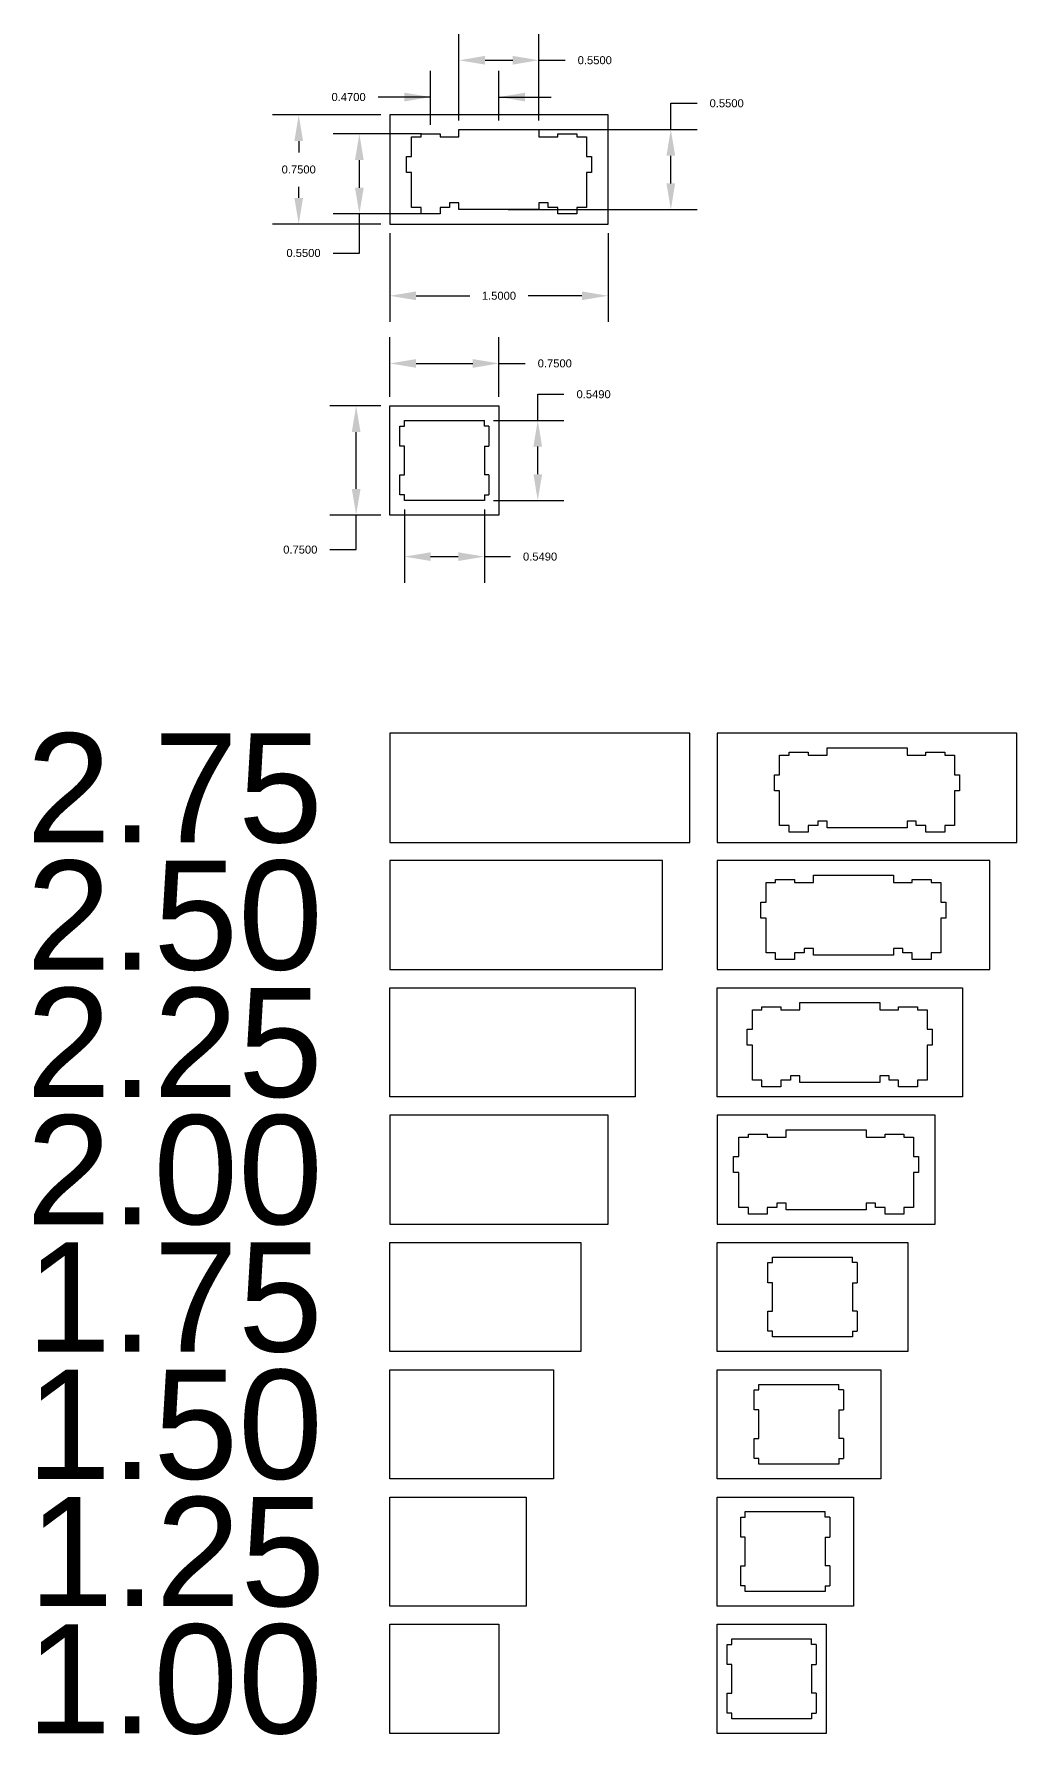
# Model space of a CAD drawing. Header units: inches. Extents: x -2.1 to 25.5, y 2.5 to 14.2.
# Drawn here: x -2.07 to 4.69, y 2.49 to 14.18 of the extents above; entities that cross this region are included whole.
import ezdxf

# ---------------------------------------------------------------- set-up
doc = ezdxf.new("R2010")
doc.units = ezdxf.units.IN
doc.header["$PDSIZE"] = -5
for name, color, linetype in [('Cuts', 7, 'Continuous'), ('Keys', 7, 'Continuous'), ('Symbols', 7, 'Continuous')]:
    doc.layers.add(name, color=color, linetype=linetype)
doc.styles.get("Standard").update_dxf_attribs({"font": 'arial.ttf'})
doc.dimstyles.get("Standard").update_dxf_attribs({"dimscale": 0.98, "dimtxt": 0.055, "dimasz": 0.18, "dimexe": 0.18, "dimexo": 0.0625, "dimgap": 0.09, "dimtad": 0, "dimtih": 1, "dimtoh": 1, "dimdec": 4, "dimzin": 0, "dimdsep": 46, "dimtxsty": 'Standard', "dimcen": 0.09, "dimadec": 0, "dimazin": 0, "dimtfac": 1, "dimtdec": 4, "dimtofl": 0, "dimtmove": 0, "dimatfit": 3, "dimfxl": 1, "dimtolj": 1, "dimtzin": 0, "dimarcsym": 0})

# ---------------------------------------------------------------- blocks, each defined once
blk = doc.blocks.new('*D88')
at = {"layer": 'Defpoints', "color": 0}
for p in [(0.475, 10.975), (1.025, 10.975), (1.025, 10.589)]:
    blk.add_point(p, dxfattribs=at)
at = {"layer": 'Symbols', "color": 0, "lineweight": -2}
for p, q in [((0.475, 10.913), (0.475, 10.409)), ((1.025, 10.913), (1.025, 10.409)), ((0.655, 10.589), (0.845, 10.589)), ((1.025, 10.589), (1.205, 10.589))]:
    blk.add_line(p, q, dxfattribs=at)
at = {"layer": 'Symbols', "color": 0}
for points in [[(0.655, 10.619), (0.655, 10.559), (0.475, 10.589)], [(0.845, 10.559), (0.845, 10.619), (1.025, 10.589)]]:
    blk.add_solid(points, dxfattribs=at)
at = {"layer": 'Symbols', "color": 0, "insert": (1.408, 10.589), "char_height": 0.055, "attachment_point": 5}
blk.add_mtext('\\A1;0.5490', dxfattribs=at)
blk = doc.blocks.new('*D89')
at = {"layer": 'Defpoints', "color": 0}
for p in [(1.025, 11.525), (1.392, 11.525), (1.025, 10.975)]:
    blk.add_point(p, dxfattribs=at)
at = {"layer": 'Symbols', "color": 0, "lineweight": -2}
for p, q in [((1.392, 11.705), (1.572, 11.705)), ((1.392, 11.525), (1.392, 11.705)), ((1.087, 11.525), (1.572, 11.525)), ((1.392, 11.155), (1.392, 11.345)), ((1.087, 10.975), (1.572, 10.975))]:
    blk.add_line(p, q, dxfattribs=at)
at = {"layer": 'Symbols', "color": 0}
for points in [[(1.422, 11.345), (1.362, 11.345), (1.392, 11.525)], [(1.362, 11.155), (1.422, 11.155), (1.392, 10.975)]]:
    blk.add_solid(points, dxfattribs=at)
at = {"layer": 'Symbols', "color": 0, "insert": (1.776, 11.705), "char_height": 0.055, "attachment_point": 5}
blk.add_mtext('\\A1;0.5490', dxfattribs=at)
blk = doc.blocks.new('*D90')
at = {"layer": 'Defpoints', "color": 0}
for p in [(0.143, 11.625), (0.375, 11.625), (0.375, 10.875)]:
    blk.add_point(p, dxfattribs=at)
at = {"layer": 'Symbols', "color": 0, "lineweight": -2}
for p, q in [((0.312, 11.625), (-0.037, 11.625)), ((0.143, 11.055), (0.143, 11.445)), ((0.312, 10.875), (-0.037, 10.875)), ((0.143, 10.637), (0.143, 10.875)), ((-0.037, 10.637), (0.143, 10.637))]:
    blk.add_line(p, q, dxfattribs=at)
at = {"layer": 'Symbols', "color": 0}
for points in [[(0.173, 11.445), (0.113, 11.445), (0.143, 11.625)], [(0.113, 11.055), (0.173, 11.055), (0.143, 10.875)]]:
    blk.add_solid(points, dxfattribs=at)
at = {"layer": 'Symbols', "color": 0, "insert": (-0.241, 10.637), "char_height": 0.055, "attachment_point": 5}
blk.add_mtext('\\A1;0.7500', dxfattribs=at)
blk = doc.blocks.new('*D91')
at = {"layer": 'Defpoints', "color": 0}
for p in [(1.125, 11.917), (0.375, 11.625), (1.125, 11.625)]:
    blk.add_point(p, dxfattribs=at)
at = {"layer": 'Symbols', "color": 0, "lineweight": -2}
for p, q in [((0.375, 11.688), (0.375, 12.097)), ((1.125, 11.688), (1.125, 12.097)), ((0.555, 11.917), (0.945, 11.917)), ((1.125, 11.917), (1.305, 11.917))]:
    blk.add_line(p, q, dxfattribs=at)
at = {"layer": 'Symbols', "color": 0}
for points in [[(0.555, 11.947), (0.555, 11.887), (0.375, 11.917)], [(0.945, 11.887), (0.945, 11.947), (1.125, 11.917)]]:
    blk.add_solid(points, dxfattribs=at)
at = {"layer": 'Symbols', "color": 0, "insert": (1.509, 11.917), "char_height": 0.055, "attachment_point": 5}
blk.add_mtext('\\A1;0.7500', dxfattribs=at)
blk = doc.blocks.new('*D92')
at = {"layer": 'Defpoints', "color": 0}
for p in [(0.375, 12.875), (1.875, 12.875), (1.875, 12.382)]:
    blk.add_point(p, dxfattribs=at)
at = {"layer": 'Symbols', "color": 0, "lineweight": -2}
for p, q in [((0.375, 12.812), (0.375, 12.202)), ((1.875, 12.812), (1.875, 12.202)), ((0.555, 12.382), (0.924, 12.382)), ((1.695, 12.382), (1.326, 12.382))]:
    blk.add_line(p, q, dxfattribs=at)
at = {"layer": 'Symbols', "color": 0}
for points in [[(0.555, 12.412), (0.555, 12.352), (0.375, 12.382)], [(1.695, 12.352), (1.695, 12.412), (1.875, 12.382)]]:
    blk.add_solid(points, dxfattribs=at)
at = {"layer": 'Symbols', "color": 0, "insert": (1.125, 12.382), "char_height": 0.055, "attachment_point": 5}
blk.add_mtext('\\A1;1.5000', dxfattribs=at)
blk = doc.blocks.new('*D93')
at = {"layer": 'Defpoints', "color": 0}
for p in [(-0.252, 13.625), (0.375, 13.625), (0.375, 12.875)]:
    blk.add_point(p, dxfattribs=at)
at = {"layer": 'Symbols', "color": 0, "lineweight": -2}
for p, q in [((0.312, 13.625), (-0.432, 13.625)), ((-0.252, 13.445), (-0.252, 13.368)), ((-0.252, 13.055), (-0.252, 13.132)), ((0.312, 12.875), (-0.432, 12.875))]:
    blk.add_line(p, q, dxfattribs=at)
at = {"layer": 'Symbols', "color": 0}
for points in [[(-0.222, 13.445), (-0.282, 13.445), (-0.252, 13.625)], [(-0.282, 13.055), (-0.222, 13.055), (-0.252, 12.875)]]:
    blk.add_solid(points, dxfattribs=at)
at = {"layer": 'Symbols', "color": 0, "insert": (-0.252, 13.25), "char_height": 0.055, "attachment_point": 5}
blk.add_mtext('\\A1;0.7500', dxfattribs=at)
blk = doc.blocks.new('*D94')
at = {"layer": 'Defpoints', "color": 0}
for p in [(1.125, 13.525), (2.307, 13.525), (1.125, 12.975)]:
    blk.add_point(p, dxfattribs=at)
at = {"layer": 'Symbols', "color": 0, "lineweight": -2}
for p, q in [((2.307, 13.705), (2.487, 13.705)), ((2.307, 13.525), (2.307, 13.705)), ((1.188, 13.525), (2.487, 13.525)), ((2.307, 13.155), (2.307, 13.345)), ((1.188, 12.975), (2.487, 12.975))]:
    blk.add_line(p, q, dxfattribs=at)
at = {"layer": 'Symbols', "color": 0}
for points in [[(2.337, 13.345), (2.277, 13.345), (2.307, 13.525)], [(2.277, 13.155), (2.337, 13.155), (2.307, 12.975)]]:
    blk.add_solid(points, dxfattribs=at)
at = {"layer": 'Symbols', "color": 0, "insert": (2.691, 13.705), "char_height": 0.055, "attachment_point": 5}
blk.add_mtext('\\A1;0.5500', dxfattribs=at)
blk = doc.blocks.new('*D95')
at = {"layer": 'Defpoints', "color": 0}
for p in [(1.4, 14.001), (0.85, 13.525), (1.4, 13.525)]:
    blk.add_point(p, dxfattribs=at)
at = {"layer": 'Symbols', "color": 0, "lineweight": -2}
for p, q in [((0.85, 13.587), (0.85, 14.181)), ((1.4, 13.587), (1.4, 14.181)), ((1.03, 14.001), (1.22, 14.001)), ((1.4, 14.001), (1.58, 14.001))]:
    blk.add_line(p, q, dxfattribs=at)
at = {"layer": 'Symbols', "color": 0}
for points in [[(1.03, 14.031), (1.03, 13.971), (0.85, 14.001)], [(1.22, 13.971), (1.22, 14.031), (1.4, 14.001)]]:
    blk.add_solid(points, dxfattribs=at)
at = {"layer": 'Symbols', "color": 0, "insert": (1.784, 14.001), "char_height": 0.055, "attachment_point": 5}
blk.add_mtext('\\A1;0.5500', dxfattribs=at)
blk = doc.blocks.new('*D96')
at = {"layer": 'Defpoints', "color": 0}
for p in [(1.125, 13.748), (0.655, 13.495), (1.125, 13.525)]:
    blk.add_point(p, dxfattribs=at)
at = {"layer": 'Symbols', "color": 0, "lineweight": -2}
for p, q in [((0.655, 13.557), (0.655, 13.928)), ((1.125, 13.587), (1.125, 13.928)), ((0.655, 13.748), (0.295, 13.748)), ((0.655, 13.748), (0.295, 13.748)), ((1.125, 13.748), (1.485, 13.748))]:
    blk.add_line(p, q, dxfattribs=at)
at = {"layer": 'Symbols', "color": 0}
for points in [[(0.475, 13.718), (0.475, 13.778), (0.655, 13.748)], [(1.305, 13.778), (1.305, 13.718), (1.125, 13.748)]]:
    blk.add_solid(points, dxfattribs=at)
at = {"layer": 'Symbols', "color": 0, "insert": (0.091, 13.748), "char_height": 0.055, "attachment_point": 5}
blk.add_mtext('\\A1;0.4700', dxfattribs=at)
blk = doc.blocks.new('*D97')
at = {"layer": 'Defpoints', "color": 0}
for p in [(0.165, 13.495), (0.655, 13.495), (0.655, 12.945)]:
    blk.add_point(p, dxfattribs=at)
at = {"layer": 'Symbols', "color": 0, "lineweight": -2}
for p, q in [((0.593, 13.495), (-0.015, 13.495)), ((0.165, 13.125), (0.165, 13.315)), ((0.593, 12.945), (-0.015, 12.945)), ((0.165, 12.676), (0.165, 12.945)), ((-0.015, 12.676), (0.165, 12.676))]:
    blk.add_line(p, q, dxfattribs=at)
at = {"layer": 'Symbols', "color": 0}
for points in [[(0.195, 13.315), (0.135, 13.315), (0.165, 13.495)], [(0.135, 13.125), (0.195, 13.125), (0.165, 12.945)]]:
    blk.add_solid(points, dxfattribs=at)
at = {"layer": 'Symbols', "color": 0, "insert": (-0.219, 12.676), "char_height": 0.055, "attachment_point": 5}
blk.add_mtext('\\A1;0.5500', dxfattribs=at)

msp = doc.modelspace()

# ---------------------------------------------------------------- linework, layer by layer
at = {"layer": 'Cuts', "color": 7, "true_color": 0xffffff}
for p, q in [((0.524, 13.34), (0.524, 13.474)), ((0.524, 13.474), (0.59, 13.474)), ((0.59, 13.474), (0.59, 13.495)), ((0.59, 13.495), (0.72, 13.495)), ((0.72, 13.495), (0.72, 13.474)), ((0.72, 13.474), (0.85, 13.474)), ((0.85, 13.525), (1.4, 13.525)), ((0.85, 13.474), (0.85, 13.525)), ((1.4, 13.525), (1.4, 13.474)), ((1.4, 13.474), (1.53, 13.474)), ((1.53, 13.474), (1.53, 13.495)), ((1.53, 13.495), (1.66, 13.495)), ((1.66, 13.495), (1.66, 13.474)), ((1.66, 13.474), (1.726, 13.474)), ((1.726, 13.474), (1.726, 13.34)), ((0.489, 13.23), (0.489, 13.34)), ((0.489, 13.34), (0.524, 13.34)), ((1.726, 13.34), (1.761, 13.34)), ((1.761, 13.34), (1.761, 13.23)), ((0.524, 13.23), (0.489, 13.23)), ((0.524, 12.99), (0.524, 13.23)), ((1.761, 13.23), (1.726, 13.23)), ((1.726, 13.23), (1.726, 12.99)), ((0.59, 12.99), (0.524, 12.99)), ((0.59, 12.945), (0.59, 12.99)), ((0.786, 12.99), (0.72, 12.99)), ((0.72, 12.99), (0.72, 12.945)), ((0.85, 13.021), (0.786, 13.021)), ((0.786, 13.021), (0.786, 12.99)), ((0.85, 12.975), (0.85, 13.021)), ((1.464, 13.021), (1.4, 13.021)), ((1.4, 13.021), (1.4, 12.975)), ((1.464, 12.99), (1.464, 13.021)), ((1.53, 12.99), (1.464, 12.99)), ((1.53, 12.945), (1.53, 12.99)), ((1.726, 12.99), (1.66, 12.99)), ((1.66, 12.99), (1.66, 12.945)), ((0.72, 12.945), (0.59, 12.945)), ((1.4, 12.975), (0.85, 12.975)), ((1.66, 12.945), (1.53, 12.945)), ((0.44355, 11.48598), (0.47549, 11.48598)), ((0.44355, 11.34842), (0.44355, 11.48598)), ((0.47549, 11.48598), (0.47549, 11.52451)), ((0.47549, 11.52451), (1.02451, 11.52451)), ((1.02451, 11.48598), (1.02451, 11.52451)), ((1.05645, 11.48598), (1.02451, 11.48598)), ((1.05645, 11.48598), (1.05645, 11.34842)), ((0.47549, 11.34842), (0.44355, 11.34842)), ((0.47549, 11.15158), (0.47549, 11.34842)), ((1.02451, 11.34842), (1.05645, 11.34842)), ((1.02451, 11.34842), (1.02451, 11.15158)), ((0.44355, 11.15158), (0.47549, 11.15158)), ((0.44355, 11.01402), (0.44355, 11.15158)), ((1.05645, 11.15158), (1.02451, 11.15158)), ((1.05645, 11.15158), (1.05645, 11.01402)), ((0.47549, 11.01402), (0.44355, 11.01402)), ((0.47549, 10.97549), (0.47549, 11.01402)), ((1.02451, 11.01402), (1.02451, 10.97549)), ((1.02451, 11.01402), (1.05645, 11.01402)), ((1.02451, 10.97549), (0.47549, 10.97549)), ((3.12125, 9.224), (3.12125, 9.245)), ((3.12125, 9.245), (3.25125, 9.245)), ((3.25125, 9.245), (3.25125, 9.224)), ((3.38125, 9.275), (3.93125, 9.275)), ((3.38125, 9.224), (3.38125, 9.275)), ((3.93125, 9.275), (3.93125, 9.224)), ((4.06125, 9.224), (4.06125, 9.245)), ((4.06125, 9.245), (4.19125, 9.245)), ((4.19125, 9.245), (4.19125, 9.224)), ((3.05525, 9.09), (3.05525, 9.224)), ((3.05525, 9.224), (3.12125, 9.224)), ((3.25125, 9.224), (3.38125, 9.224)), ((3.93125, 9.224), (4.06125, 9.224)), ((4.19125, 9.224), (4.25725, 9.224)), ((4.25725, 9.224), (4.25725, 9.09)), ((3.02025, 8.98), (3.02025, 9.09)), ((3.02025, 9.09), (3.05525, 9.09)), ((4.25725, 9.09), (4.29225, 9.09)), ((4.29225, 9.09), (4.29225, 8.98)), ((3.05525, 8.98), (3.02025, 8.98)), ((3.05525, 8.74), (3.05525, 8.98)), ((4.29225, 8.98), (4.25725, 8.98)), ((4.25725, 8.98), (4.25725, 8.74)), ((3.38125, 8.771), (3.31725, 8.771)), ((3.31725, 8.771), (3.31725, 8.74)), ((3.38125, 8.725), (3.38125, 8.771)), ((3.99525, 8.771), (3.93125, 8.771)), ((3.93125, 8.771), (3.93125, 8.725)), ((3.99525, 8.74), (3.99525, 8.771)), ((3.12125, 8.74), (3.05525, 8.74)), ((3.12125, 8.695), (3.12125, 8.74)), ((3.25125, 8.695), (3.12125, 8.695)), ((3.31725, 8.74), (3.25125, 8.74)), ((3.25125, 8.74), (3.25125, 8.695)), ((3.93125, 8.725), (3.38125, 8.725)), ((4.06125, 8.74), (3.99525, 8.74)), ((4.06125, 8.695), (4.06125, 8.74)), ((4.19125, 8.695), (4.06125, 8.695)), ((4.25725, 8.74), (4.19125, 8.74)), ((4.19125, 8.74), (4.19125, 8.695)), ((2.9615, 8.215), (2.9615, 8.349)), ((2.9615, 8.349), (3.0275, 8.349)), ((3.0275, 8.349), (3.0275, 8.37)), ((3.0275, 8.37), (3.1575, 8.37)), ((3.1575, 8.37), (3.1575, 8.349)), ((3.1575, 8.349), (3.2875, 8.349)), ((3.2875, 8.4), (3.8375, 8.4)), ((3.2875, 8.349), (3.2875, 8.4)), ((3.8375, 8.4), (3.8375, 8.349)), ((3.8375, 8.349), (3.9675, 8.349)), ((3.9675, 8.349), (3.9675, 8.37)), ((3.9675, 8.37), (4.0975, 8.37)), ((4.0975, 8.37), (4.0975, 8.349)), ((4.0975, 8.349), (4.1635, 8.349)), ((4.1635, 8.349), (4.1635, 8.215)), ((2.9265, 8.105), (2.9265, 8.215)), ((2.9265, 8.215), (2.9615, 8.215)), ((4.1635, 8.215), (4.1985, 8.215)), ((4.1985, 8.215), (4.1985, 8.105)), ((2.9615, 8.105), (2.9265, 8.105)), ((2.9615, 7.865), (2.9615, 8.105)), ((4.1985, 8.105), (4.1635, 8.105)), ((4.1635, 8.105), (4.1635, 7.865)), ((3.0275, 7.865), (2.9615, 7.865)), ((3.0275, 7.82), (3.0275, 7.865)), ((3.2235, 7.865), (3.1575, 7.865)), ((3.1575, 7.865), (3.1575, 7.82)), ((3.2875, 7.896), (3.2235, 7.896)), ((3.2235, 7.896), (3.2235, 7.865)), ((3.2875, 7.85), (3.2875, 7.896)), ((3.8375, 7.85), (3.2875, 7.85)), ((3.9015, 7.896), (3.8375, 7.896)), ((3.8375, 7.896), (3.8375, 7.85)), ((3.9015, 7.865), (3.9015, 7.896)), ((3.9675, 7.865), (3.9015, 7.865)), ((3.9675, 7.82), (3.9675, 7.865)), ((4.1635, 7.865), (4.0975, 7.865)), ((4.0975, 7.865), (4.0975, 7.82)), ((3.1575, 7.82), (3.0275, 7.82)), ((4.0975, 7.82), (3.9675, 7.82)), ((2.93375, 7.474), (2.93375, 7.495)), ((2.93375, 7.495), (3.06375, 7.495)), ((3.06375, 7.495), (3.06375, 7.474)), ((3.19375, 7.525), (3.74375, 7.525)), ((3.19375, 7.474), (3.19375, 7.525)), ((3.74375, 7.525), (3.74375, 7.474)), ((3.87375, 7.474), (3.87375, 7.495)), ((3.87375, 7.495), (4.00375, 7.495)), ((4.00375, 7.495), (4.00375, 7.474)), ((2.86775, 7.34), (2.86775, 7.474)), ((2.86775, 7.474), (2.93375, 7.474)), ((3.06375, 7.474), (3.19375, 7.474)), ((3.74375, 7.474), (3.87375, 7.474)), ((4.00375, 7.474), (4.06975, 7.474)), ((4.06975, 7.474), (4.06975, 7.34)), ((2.83275, 7.23), (2.83275, 7.34)), ((2.83275, 7.34), (2.86775, 7.34)), ((4.06975, 7.34), (4.10475, 7.34)), ((4.10475, 7.34), (4.10475, 7.23)), ((2.86775, 7.23), (2.83275, 7.23)), ((2.86775, 6.99), (2.86775, 7.23)), ((4.10475, 7.23), (4.06975, 7.23)), ((4.06975, 7.23), (4.06975, 6.99)), ((3.19375, 7.021), (3.12975, 7.021)), ((3.12975, 7.021), (3.12975, 6.99)), ((3.19375, 6.975), (3.19375, 7.021)), ((3.80775, 7.021), (3.74375, 7.021)), ((3.74375, 7.021), (3.74375, 6.975)), ((3.80775, 6.99), (3.80775, 7.021)), ((2.93375, 6.99), (2.86775, 6.99)), ((2.93375, 6.945), (2.93375, 6.99)), ((3.06375, 6.945), (2.93375, 6.945)), ((3.12975, 6.99), (3.06375, 6.99)), ((3.06375, 6.99), (3.06375, 6.945)), ((3.74375, 6.975), (3.19375, 6.975)), ((3.87375, 6.99), (3.80775, 6.99)), ((3.87375, 6.945), (3.87375, 6.99)), ((4.00375, 6.945), (3.87375, 6.945)), ((4.06975, 6.99), (4.00375, 6.99)), ((4.00375, 6.99), (4.00375, 6.945)), ((2.774, 6.465), (2.774, 6.599)), ((2.774, 6.599), (2.84, 6.599)), ((2.84, 6.599), (2.84, 6.62)), ((2.84, 6.62), (2.97, 6.62)), ((2.97, 6.62), (2.97, 6.599)), ((2.97, 6.599), (3.1, 6.599)), ((3.1, 6.65), (3.65, 6.65)), ((3.1, 6.599), (3.1, 6.65)), ((3.65, 6.65), (3.65, 6.599)), ((3.65, 6.599), (3.78, 6.599)), ((3.78, 6.599), (3.78, 6.62)), ((3.78, 6.62), (3.91, 6.62)), ((3.91, 6.62), (3.91, 6.599)), ((3.91, 6.599), (3.976, 6.599)), ((3.976, 6.599), (3.976, 6.465)), ((2.739, 6.355), (2.739, 6.465)), ((2.739, 6.465), (2.774, 6.465)), ((3.976, 6.465), (4.011, 6.465)), ((4.011, 6.465), (4.011, 6.355)), ((2.774, 6.355), (2.739, 6.355)), ((2.774, 6.115), (2.774, 6.355)), ((4.011, 6.355), (3.976, 6.355)), ((3.976, 6.355), (3.976, 6.115)), ((2.84, 6.115), (2.774, 6.115)), ((2.84, 6.07), (2.84, 6.115)), ((3.036, 6.115), (2.97, 6.115)), ((2.97, 6.115), (2.97, 6.07)), ((3.1, 6.146), (3.036, 6.146)), ((3.036, 6.146), (3.036, 6.115)), ((3.1, 6.1), (3.1, 6.146)), ((3.65, 6.1), (3.1, 6.1)), ((3.714, 6.146), (3.65, 6.146)), ((3.65, 6.146), (3.65, 6.1)), ((3.714, 6.115), (3.714, 6.146)), ((3.78, 6.115), (3.714, 6.115)), ((3.78, 6.07), (3.78, 6.115)), ((3.976, 6.115), (3.91, 6.115)), ((3.91, 6.115), (3.91, 6.07)), ((2.97, 6.07), (2.84, 6.07)), ((3.91, 6.07), (3.78, 6.07)), ((2.9748, 5.73598), (3.00674, 5.73598)), ((2.9748, 5.59842), (2.9748, 5.73598)), ((3.00674, 5.73598), (3.00674, 5.77451)), ((3.00674, 5.77451), (3.55576, 5.77451)), ((3.55576, 5.73598), (3.55576, 5.77451)), ((3.5877, 5.73598), (3.55576, 5.73598)), ((3.5877, 5.73598), (3.5877, 5.59842)), ((3.00674, 5.59842), (2.9748, 5.59842)), ((3.00674, 5.40158), (3.00674, 5.59842)), ((3.55576, 5.59842), (3.5877, 5.59842)), ((3.55576, 5.59842), (3.55576, 5.40158)), ((2.9748, 5.40158), (3.00674, 5.40158)), ((2.9748, 5.26402), (2.9748, 5.40158)), ((3.5877, 5.40158), (3.55576, 5.40158)), ((3.5877, 5.40158), (3.5877, 5.26402)), ((3.00674, 5.26402), (2.9748, 5.26402)), ((3.00674, 5.22549), (3.00674, 5.26402)), ((3.55576, 5.26402), (3.55576, 5.22549)), ((3.55576, 5.26402), (3.5877, 5.26402)), ((3.55576, 5.22549), (3.00674, 5.22549)), ((2.88105, 4.86098), (2.91299, 4.86098)), ((2.88105, 4.72342), (2.88105, 4.86098)), ((2.91299, 4.86098), (2.91299, 4.89951)), ((2.91299, 4.89951), (3.46201, 4.89951)), ((3.46201, 4.86098), (3.46201, 4.89951)), ((3.49395, 4.86098), (3.46201, 4.86098)), ((3.49395, 4.86098), (3.49395, 4.72342)), ((2.91299, 4.72342), (2.88105, 4.72342)), ((2.91299, 4.52658), (2.91299, 4.72342)), ((3.46201, 4.72342), (3.49395, 4.72342)), ((3.46201, 4.72342), (3.46201, 4.52658)), ((2.88105, 4.52658), (2.91299, 4.52658)), ((2.88105, 4.38902), (2.88105, 4.52658)), ((3.49395, 4.52658), (3.46201, 4.52658)), ((3.49395, 4.52658), (3.49395, 4.38902)), ((2.91299, 4.38902), (2.88105, 4.38902)), ((2.91299, 4.35049), (2.91299, 4.38902)), ((3.46201, 4.35049), (2.91299, 4.35049)), ((3.46201, 4.38902), (3.46201, 4.35049)), ((3.46201, 4.38902), (3.49395, 4.38902)), ((2.7873, 3.98598), (2.81924, 3.98598)), ((2.7873, 3.84842), (2.7873, 3.98598)), ((2.81924, 3.98598), (2.81924, 4.02451)), ((2.81924, 4.02451), (3.36826, 4.02451)), ((3.36826, 3.98598), (3.36826, 4.02451)), ((3.4002, 3.98598), (3.36826, 3.98598)), ((3.4002, 3.98598), (3.4002, 3.84842)), ((2.81924, 3.84842), (2.7873, 3.84842)), ((2.81924, 3.65158), (2.81924, 3.84842)), ((3.36826, 3.84842), (3.4002, 3.84842)), ((3.36826, 3.84842), (3.36826, 3.65158)), ((2.7873, 3.65158), (2.81924, 3.65158)), ((2.7873, 3.51402), (2.7873, 3.65158)), ((3.4002, 3.65158), (3.36826, 3.65158)), ((3.4002, 3.65158), (3.4002, 3.51402)), ((2.81924, 3.51402), (2.7873, 3.51402)), ((2.81924, 3.47549), (2.81924, 3.51402)), ((3.36826, 3.51402), (3.36826, 3.47549)), ((3.36826, 3.51402), (3.4002, 3.51402)), ((3.36826, 3.47549), (2.81924, 3.47549)), ((2.69355, 3.11098), (2.72549, 3.11098)), ((2.69355, 2.97342), (2.69355, 3.11098)), ((2.72549, 3.11098), (2.72549, 3.14951)), ((2.72549, 3.14951), (3.27451, 3.14951)), ((3.27451, 3.11098), (3.27451, 3.14951)), ((3.30645, 3.11098), (3.27451, 3.11098)), ((3.30645, 3.11098), (3.30645, 2.97342)), ((2.72549, 2.97342), (2.69355, 2.97342)), ((2.72549, 2.77658), (2.72549, 2.97342)), ((3.27451, 2.97342), (3.30645, 2.97342)), ((3.27451, 2.97342), (3.27451, 2.77658)), ((2.69355, 2.77658), (2.72549, 2.77658)), ((2.69355, 2.63902), (2.69355, 2.77658)), ((3.30645, 2.77658), (3.27451, 2.77658)), ((3.30645, 2.77658), (3.30645, 2.63902)), ((2.72549, 2.63902), (2.69355, 2.63902)), ((2.72549, 2.60049), (2.72549, 2.63902)), ((3.27451, 2.60049), (2.72549, 2.60049)), ((3.27451, 2.63902), (3.27451, 2.60049)), ((3.27451, 2.63902), (3.30645, 2.63902))]:
    msp.add_line(p, q, dxfattribs=at)
at = {"layer": 'Keys', "color": 7}
for points in [[(0.375, 13.625), (0.375, 12.875), (1.875, 12.875), (1.875, 13.625)], [(0.375, 10.875), (0.375, 11.625), (1.125, 11.625), (1.125, 10.875)], [(0.375, 9.375), (0.375, 8.625), (2.4375, 8.625), (2.4375, 9.375)], [(2.625, 9.375), (2.625, 8.625), (4.6875, 8.625), (4.6875, 9.375)], [(0.375, 8.5), (0.375, 7.75), (2.25, 7.75), (2.25, 8.5)], [(2.625, 8.5), (2.625, 7.75), (4.5, 7.75), (4.5, 8.5)], [(0.375, 6.875), (0.375, 7.625), (2.0625, 7.625), (2.0625, 6.875)], [(2.625, 6.875), (2.625, 7.625), (4.3125, 7.625), (4.3125, 6.875)], [(0.375, 6.75), (0.375, 6), (1.875, 6), (1.875, 6.75)], [(2.625, 6.75), (2.625, 6), (4.125, 6), (4.125, 6.75)], [(0.375, 5.125), (0.375, 5.875), (1.6875, 5.875), (1.6875, 5.125)], [(2.625, 5.125), (2.625, 5.875), (3.9375, 5.875), (3.9375, 5.125)], [(0.375, 4.25), (0.375, 5), (1.5, 5), (1.5, 4.25)], [(2.625, 4.25), (2.625, 5), (3.75, 5), (3.75, 4.25)], [(0.375, 3.375), (0.375, 4.125), (1.3125, 4.125), (1.3125, 3.375)], [(2.625, 3.375), (2.625, 4.125), (3.5625, 4.125), (3.5625, 3.375)], [(0.375, 2.5), (0.375, 3.25), (1.125, 3.25), (1.125, 2.5)], [(2.625, 2.5), (2.625, 3.25), (3.375, 3.25), (3.375, 2.5)]]:
    msp.add_lwpolyline(points, close=True, dxfattribs=at)

# ---------------------------------------------------------------- texts
at = {"layer": 'Keys', "color": 7, "char_height": 0.75, "attachment_point": 1}
for s, insert, width in [('{2.75}', (-2.125, 9.375), 1.875), ('{2.50}', (-2.125, 8.5), 1.875), ('{2.25}', (-2.125, 7.625), 1.875), ('{2.00}', (-2.125, 6.75), 1.875), ('{1.75}', (-2.125, 5.875), 1.875), ('{1.50}', (-2.125, 5), 2), ('{1.25}', (-2.10882, 4.125), 1), ('{1.00}', (-2.125, 3.25), 0.875)]:
    msp.add_mtext(s, dxfattribs=dict(at, insert=insert, width=width))

# ---------------------------------------------------------------- dimensions: what is measured, and where the dimension line sits
at = {"layer": 'Symbols', "color": 7}
for base, p1, p2, picture, middle in [((1.4, 14.00136), (0.85, 13.525), (1.4, 13.525), '*D95', (1.78393, 14.00136)), ((1.125, 13.74845), (0.655, 13.495), (1.125, 13.525), '*D96', (0.09107, 13.74845))]:
    dim = msp.add_linear_dim(base=base, p1=p1, p2=p2, dimstyle='Standard', override={"dimscale": 1}, dxfattribs=at)
    dim.commit()
    dim.dimension.update_dxf_attribs({"geometry": picture, "text_midpoint": middle, "dimtype": 160})
for base, p1, p2, picture, middle in [((2.30672, 13.525), (1.125, 12.975), (1.125, 13.525), '*D94', (2.69065, 13.705)), ((1.39237, 11.52451), (1.02451, 10.97549), (1.02451, 11.52451), '*D89', (1.7763, 11.70451))]:
    dim = msp.add_linear_dim(base=base, p1=p1, p2=p2, angle=90, dimstyle='Standard', override={"dimscale": 1}, dxfattribs=at)
    dim.commit()
    dim.dimension.update_dxf_attribs({"geometry": picture, "text_midpoint": middle})
for base, p1, p2, picture, middle in [((-0.25183, 13.625), (0.375, 12.875), (0.375, 13.625), '*D93', (-0.25183, 13.25)), ((0.16543, 13.495), (0.655, 12.945), (0.655, 13.495), '*D97', (-0.2185, 12.67601)), ((0.14288, 11.625), (0.375, 10.875), (0.375, 11.625), '*D90', (-0.24105, 10.63692))]:
    dim = msp.add_linear_dim(base=base, p1=p1, p2=p2, angle=90, dimstyle='Standard', override={"dimscale": 1}, dxfattribs=at)
    dim.commit()
    dim.dimension.update_dxf_attribs({"geometry": picture, "text_midpoint": middle, "dimtype": 160})
for base, p1, p2, picture, middle in [((1.875, 12.38192), (0.375, 12.875), (1.875, 12.875), '*D92', (1.125, 12.38192)), ((1.125, 11.91732), (0.375, 11.625), (1.125, 11.625), '*D91', (1.50893, 11.91732)), ((1.02451, 10.58905), (0.47549, 10.97549), (1.02451, 10.97549), '*D88', (1.40844, 10.58905))]:
    dim = msp.add_linear_dim(base=base, p1=p1, p2=p2, dimstyle='Standard', override={"dimscale": 1}, dxfattribs=at)
    dim.commit()
    dim.dimension.update_dxf_attribs({"geometry": picture, "text_midpoint": middle})

doc.saveas('drawing.dxf')
